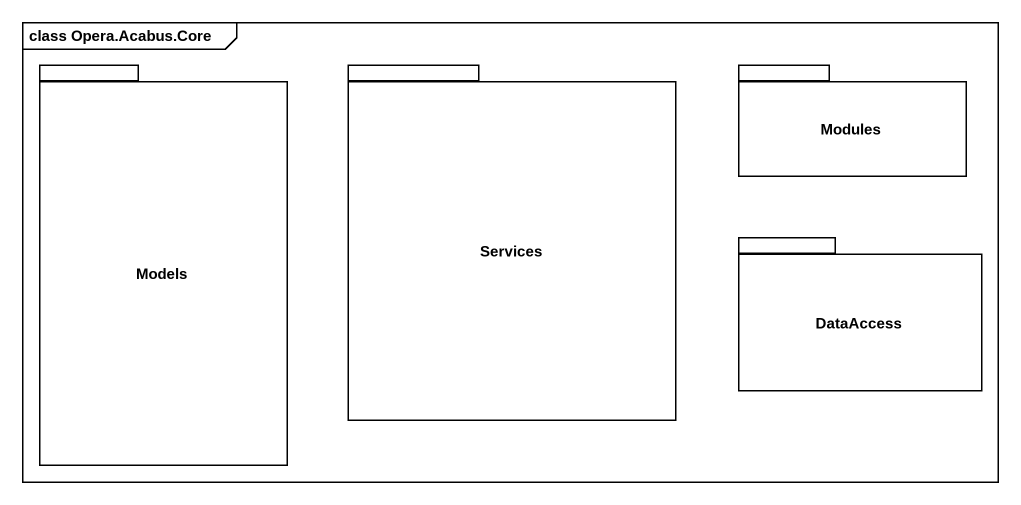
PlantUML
@startuml
mainframe class Opera.Acabus.Core
package Models {
}
package Services {
}
package Modules {
}
package DataAccess {
}
@enduml
